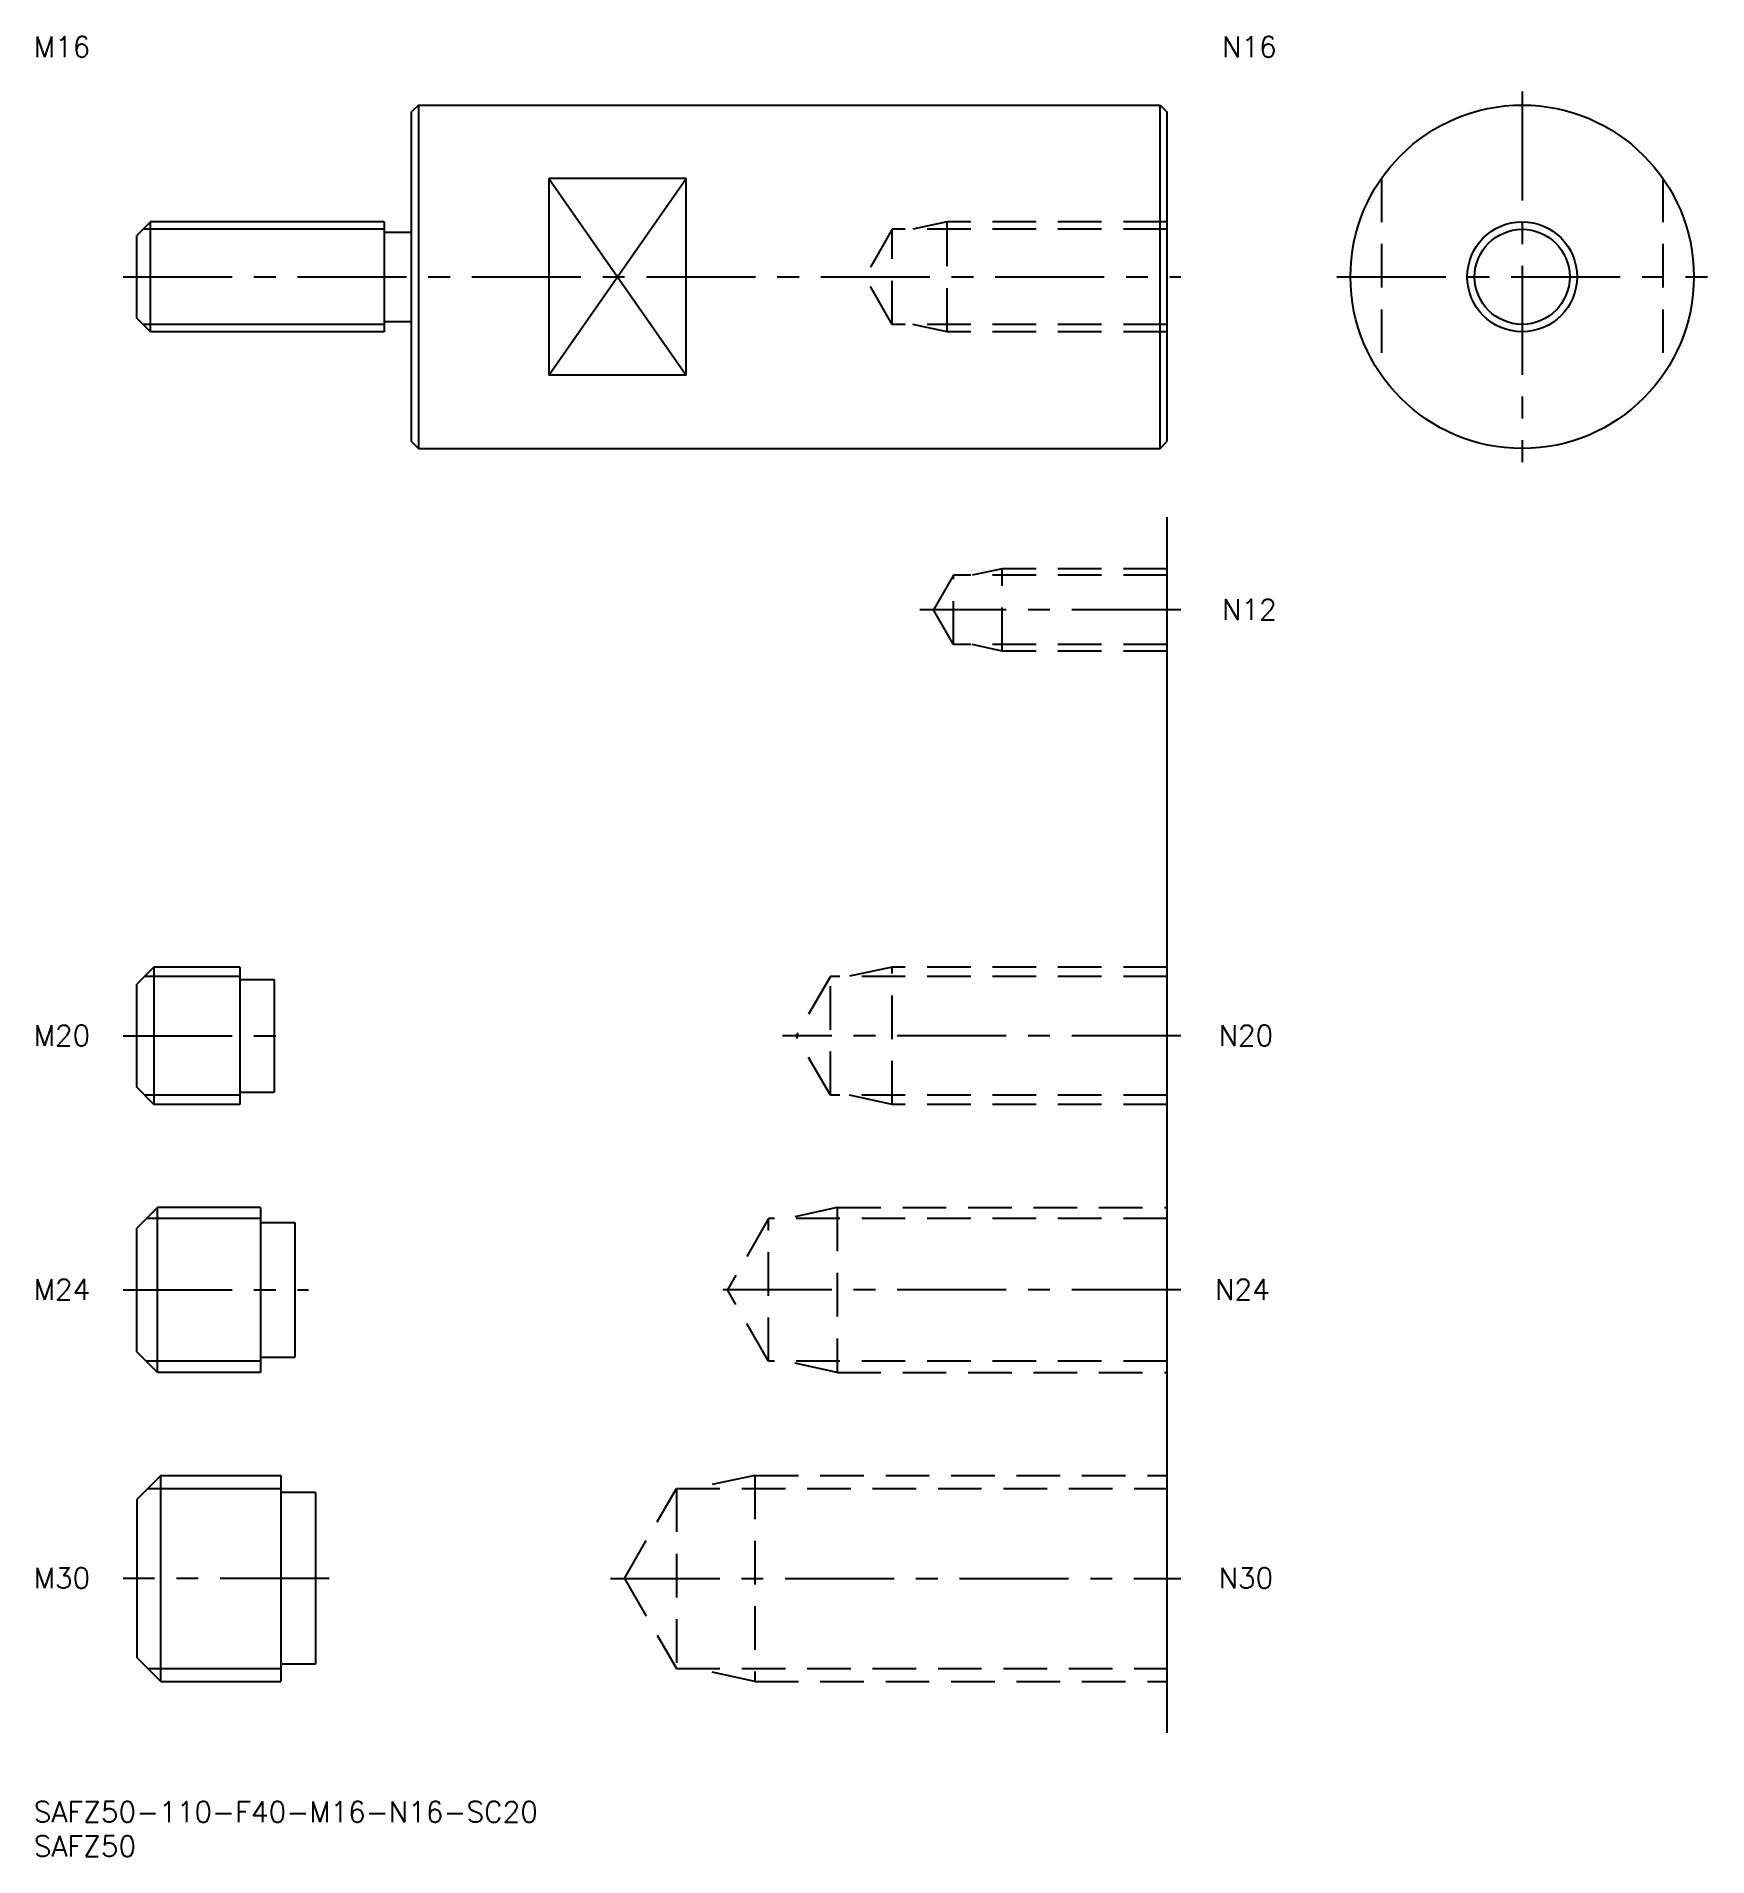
# Model space of a CAD drawing. Extents: x 0 to 244, y -8 to 257.
import ezdxf

# ---------------------------------------------------------------- set-up
doc = ezdxf.new("R2010")
doc.units = 0
doc.header["$LTSCALE"] = 0.5
doc.linetypes.add('CENTER', pattern=[50.8, 31.75, -6.35, 6.35, -6.35])
doc.linetypes.add('DASHED', pattern=[19.05, 12.7, -6.35])
for name, color, linetype in [('MSM_CENTER', 1, 'CENTER'), ('MSM_CONTINUOUS', 7, 'CONTINUOUS'), ('MSM_DASHED', 4, 'DASHED'), ('MSM_NARROW', 5, 'CONTINUOUS'), ('MSM_PART_NUMBER', 7, 'CONTINUOUS')]:
    doc.layers.add(name, color=color, linetype=linetype)
doc.styles.get("Standard").update_dxf_attribs({"font": 'txt.shx', "height": 1, "bigfont": 'bigfont.shx'})

# ---------------------------------------------------------------- blocks, each defined once
blk = doc.blocks.new('*U10')
at = {"layer": 'MSM_PART_NUMBER'}
blk.add_text('SAFZ50-110-F40-M16-N16-SC20', height=3, dxfattribs=at).set_placement((0, -3))
blk = doc.blocks.new('*U11')
at = {"layer": 'MSM_PART_NUMBER'}
blk.add_text('SAFZ50', height=3, dxfattribs=at).set_placement((0, -8))
blk = doc.blocks.new('*U12')
at = {"layer": 'MSM_PART_NUMBER'}
blk.add_text('N30', height=3, dxfattribs=at).set_placement((172.5, 31.06))
blk = doc.blocks.new('*U13')
at = {"layer": 'MSM_PART_NUMBER'}
blk.add_text('N24', height=3, dxfattribs=at).set_placement((172, 73.06))
blk = doc.blocks.new('*U14')
at = {"layer": 'MSM_PART_NUMBER'}
blk.add_text('N20', height=3, dxfattribs=at).set_placement((172.5, 110.06))
blk = doc.blocks.new('*U15')
at = {"layer": 'MSM_PART_NUMBER'}
blk.add_text('N12', height=3, dxfattribs=at).set_placement((173, 172.06))
blk = doc.blocks.new('*U16')
at = {"layer": 'MSM_PART_NUMBER'}
blk.add_text('M30', height=3, dxfattribs=at).set_placement((0, 31.06))
blk = doc.blocks.new('*U17')
at = {"layer": 'MSM_PART_NUMBER'}
blk.add_text('M24', height=3, dxfattribs=at).set_placement((0, 73.06))
blk = doc.blocks.new('*U18')
at = {"layer": 'MSM_PART_NUMBER'}
blk.add_text('M20', height=3, dxfattribs=at).set_placement((0, 110.06))
blk = doc.blocks.new('*U19')
at = {"layer": 'MSM_PART_NUMBER'}
blk.add_text('M16', height=3, dxfattribs=at).set_placement((0, 254))
blk = doc.blocks.new('*U20')
at = {"layer": 'MSM_PART_NUMBER'}
blk.add_text('N16', height=3, rotation=360, dxfattribs=at).set_placement((173, 254))

msp = doc.modelspace()

# ---------------------------------------------------------------- linework, layer by layer
at = {"layer": 'MSM_CENTER'}
for p, q in [((216.72, 249), (216.72, 195)), ((13, 222), (167, 222)), ((189.72, 222), (243.72, 222)), ((167, 173.5), (129, 173.5)), ((13, 111.5), (37, 111.5)), ((167, 111.5), (109, 111.5)), ((13, 74.5), (40, 74.5)), ((167, 74.5), (99, 74.5)), ((43, 32.5), (13, 32.5)), ((84, 32.5), (167, 32.5))]:
    msp.add_line(p, q, dxfattribs=at)
at = {"layer": 'MSM_CONTINUOUS'}
for p, q in [((56, 247), (55, 246)), ((56, 247), (164, 247)), ((56, 247), (56, 197)), ((164, 247), (165, 246)), ((164, 197), (164, 247)), ((55, 198), (55, 246)), ((165, 246), (165, 198)), ((95, 236.31), (75, 236.31)), ((75, 236.31), (75, 207.69)), ((95, 207.69), (95, 236.31)), ((17, 230), (15, 228)), ((15, 216), (15, 228)), ((51, 230), (17, 230)), ((17, 214), (17, 230)), ((51, 230), (51, 214)), ((51, 228.5), (55, 228.5)), ((17, 214), (15, 216)), ((51, 215.5), (55, 215.5)), ((51, 214), (17, 214)), ((95, 207.69), (75, 207.69)), ((55, 198), (56, 197)), ((56, 197), (164, 197)), ((164, 197), (165, 198)), ((165, 187), (165, 10)), ((17.5, 121.5), (15, 119)), ((30, 121.5), (17.5, 121.5)), ((17.5, 121.5), (17.5, 101.5)), ((30, 121.5), (30, 101.5)), ((30, 119.7), (35, 119.7)), ((35, 119.7), (35, 103.3)), ((15, 104), (15, 119)), ((17.5, 101.5), (15, 104)), ((30, 101.5), (17.5, 101.5)), ((30, 103.3), (35, 103.3)), ((18, 86.5), (15, 83.5)), ((33, 86.5), (18, 86.5)), ((18, 62.5), (18, 86.5)), ((33, 86.5), (33, 62.5)), ((15, 65.5), (15, 83.5)), ((33, 84.3), (38, 84.3)), ((38, 84.3), (38, 64.7)), ((18, 62.5), (15, 65.5)), ((33, 64.7), (38, 64.7)), ((33, 62.5), (18, 62.5)), ((18.5, 47.5), (15, 44)), ((18.5, 47.5), (36, 47.5)), ((18.5, 17.5), (18.5, 47.5)), ((36, 47.5), (36, 17.5)), ((15, 44), (15, 21)), ((41, 45), (36, 45)), ((41, 45), (41, 20)), ((18.5, 17.5), (15, 21)), ((41, 20), (36, 20)), ((18.5, 17.5), (36, 17.5))]:
    msp.add_line(p, q, dxfattribs=at)
for radius in [25, 6.92]:
    msp.add_circle((216.72, 222), radius, dxfattribs=at)
at = {"layer": 'MSM_DASHED'}
for p, q in [((196.22, 236.31), (196.22, 207.69)), ((237.22, 236.31), (237.22, 207.69)), ((124.99, 228.92), (121, 222)), ((124.99, 215.08), (124.99, 228.92)), ((165, 228.92), (124.99, 228.92)), ((133, 230), (128, 228.92)), ((133, 214), (133, 230)), ((165, 230), (133, 230)), ((124.99, 215.08), (121, 222)), ((165, 215.08), (124.99, 215.08)), ((133, 214), (128, 215.08)), ((165, 214), (133, 214)), ((133.92, 178.55), (131, 173.5)), ((133.92, 168.45), (133.92, 178.55)), ((165, 178.55), (133.92, 178.55)), ((141, 179.5), (136.62, 178.55)), ((141, 167.5), (141, 179.5)), ((165, 179.5), (141, 179.5)), ((133.92, 168.45), (131, 173.5)), ((165, 168.45), (133.92, 168.45)), ((141, 167.5), (136.62, 168.45)), ((165, 167.5), (141, 167.5)), ((115.99, 120.15), (111, 111.5)), ((165, 120.15), (115.99, 120.15)), ((115.99, 102.85), (115.99, 120.15)), ((125, 121.5), (118.75, 120.15)), ((165, 121.5), (125, 121.5)), ((125, 101.5), (125, 121.5)), ((115.99, 102.85), (111, 111.5)), ((165, 102.85), (115.99, 102.85)), ((125, 101.5), (118.75, 102.85)), ((165, 101.5), (125, 101.5)), ((106.99, 84.88), (101, 74.5)), ((106.99, 64.12), (106.99, 84.88)), ((165, 84.88), (106.99, 84.88)), ((117, 86.5), (109.5, 84.88)), ((117, 86.5), (165, 86.5)), ((117, 86.5), (117, 62.5)), ((106.99, 64.12), (101, 74.5)), ((165, 64.12), (106.99, 64.12)), ((117, 62.5), (109.5, 64.12)), ((117, 62.5), (165, 62.5)), ((86, 32.5), (93.57, 45.61)), ((93.57, 45.61), (165, 45.61)), ((93.57, 45.61), (93.57, 19.39)), ((105, 47.5), (96.25, 45.61)), ((105, 47.5), (165, 47.5)), ((105, 47.5), (105, 17.5)), ((86, 32.5), (93.57, 19.39)), ((93.57, 19.39), (165, 19.39)), ((105, 17.5), (96.25, 19.39)), ((105, 17.5), (165, 17.5))]:
    msp.add_line(p, q, dxfattribs=at)
at = {"layer": 'MSM_NARROW'}
for p, q in [((75, 236.31), (95, 207.69)), ((75, 207.69), (95, 236.31)), ((51, 228.92), (15.92, 228.92)), ((51, 215.08), (15.92, 215.08)), ((30, 120.15), (16.15, 120.15)), ((30, 102.85), (16.15, 102.85)), ((33, 84.88), (16.38, 84.88)), ((33, 64.12), (16.38, 64.12)), ((16.61, 45.61), (36, 45.61)), ((16.61, 19.39), (36, 19.39))]:
    msp.add_line(p, q, dxfattribs=at)
msp.add_circle((216.72, 222), 8, dxfattribs=at)

# ---------------------------------------------------------------- block references
at = {"layer": 'MSM_CONTINUOUS'}
for name in ['*U19', '*U20', '*U15', '*U18', '*U14', '*U17', '*U13', '*U16', '*U12', '*U10', '*U11']:
    msp.add_blockref(name, (0, 0), dxfattribs=at)

doc.saveas('drawing.dxf')
